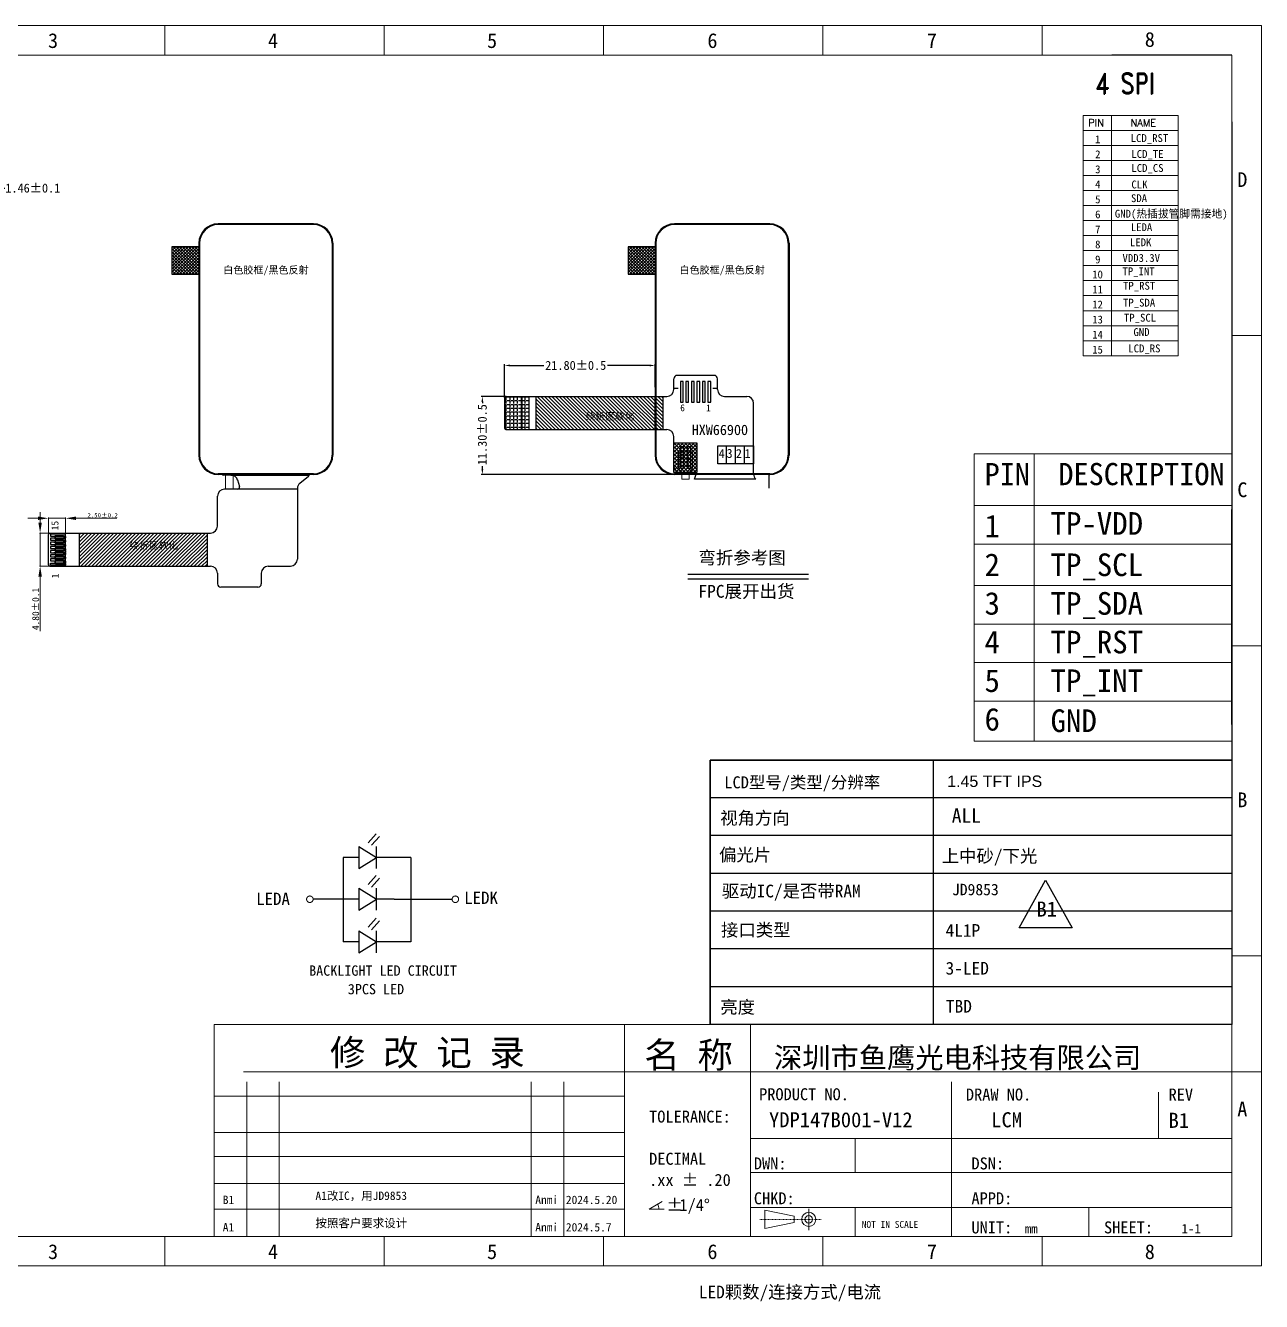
# Model space of a CAD drawing. Header units: inches. Extents: x 153 to 1143, y -4327 to -277.
# Drawn here: x 243.1 to 422.2, y -464.2 to -279.4 of the extents above; entities that cross this region are included whole.
import ezdxf
from ezdxf.enums import TextEntityAlignment as Align

# ---------------------------------------------------------------- set-up
doc = ezdxf.new("R2010")
doc.units = ezdxf.units.IN
doc.header["$MEASUREMENT"] = 0
doc.linetypes.add('CENTER', pattern=[0.6, 0.375, -0.075, 0.075, -0.075])
for name, color, linetype in [('', 7, 'Continuous'), ('dim', 4, 'Continuous'), ('dimension', 3, 'Continuous'), ('din', 6, 'Continuous'), ('需修改处', 1, 'Continuous')]:
    doc.layers.add(name, color=color, linetype=linetype)
doc.layers.add('BLU', color=2, linetype='Continuous', lineweight=5)
doc.layers.add('图框', color=7, linetype='Continuous', lineweight=25)
doc.styles.add('RD', font='ROMAND.shx', dxfattribs={"width": 0.8})
doc.styles.get("Standard").update_dxf_attribs({"font": 'txt', "bigfont": 'gbcbig.shx'})
doc.styles.add('WMF-新細明體2', font='txt')
doc.styles.add('宋', font='SimSun.ttf', dxfattribs={"height": 2})
doc.styles.add('宋体', font='SimSun.ttf')
doc.styles.add('文字', font='SimSun.ttf')
doc.styles.add('汉字', font='SimSun.ttf')
doc.dimstyles.new('ISO-25$0', dxfattribs={"dimscale": 0.5, "dimtxt": 2, "dimasz": 3, "dimexe": 0.2, "dimexo": 0.1, "dimgap": 0.2, "dimtad": 1, "dimzin": 1, "dimdsep": 46, "dimtxsty": 'Standard', "dimcen": 2.5, "dimclrd": 3, "dimclre": 3, "dimclrt": 3, "dimadec": 0, "dimazin": 0, "dimtfac": 1, "dimtmove": 0, "dimatfit": 0, "dimfxl": 0.8, "dimlwd": 13, "dimlwe": 13, "dimarcsym": 0})
doc.dimstyles.get("Standard").update_dxf_attribs({"dimtxt": 0.18, "dimasz": 0.18, "dimexe": 0.18, "dimexo": 0.0625, "dimgap": 0.09, "dimtad": 0, "dimtih": 1, "dimtoh": 1, "dimdec": 4, "dimzin": 0, "dimdsep": 46, "dimtxsty": 'Standard', "dimcen": 0.09, "dimadec": 0, "dimazin": 0, "dimtfac": 1, "dimtdec": 4, "dimtofl": 0, "dimtmove": 0, "dimatfit": 3, "dimfxl": 1, "dimtolj": 1, "dimtzin": 0, "dimarcsym": 0})

# ---------------------------------------------------------------- blocks, each defined once
blk = doc.blocks.new('*D13')
at = {"color": 3, "lineweight": -2, "transparency": 16777216}
for p, q in [((233.64, -302.91), (232.84, -302.91)), ((234.44, -308.28), (234.44, -302.73)), ((235.9, -308.13), (235.9, -302.73)), ((236.7, -302.91), (240.14, -302.91))]:
    blk.add_line(p, q, dxfattribs=at)
at = {"color": 3, "transparency": 16777216}
for points in [[(233.64, -302.77), (233.64, -303.04), (234.44, -302.91)], [(236.7, -302.77), (236.7, -303.04), (235.9, -302.91)]]:
    blk.add_solid(points, dxfattribs=at)
at = {"layer": 'Defpoints', "color": 0, "transparency": 16777216}
for p in [(235.9, -302.91), (234.44, -308.34), (235.9, -308.19)]:
    blk.add_point(p, dxfattribs=at)
at = {"color": 3, "transparency": 16777216, "insert": (244.19, -302.91), "char_height": 1.3, "attachment_point": 5, "style": '宋体'}
blk.add_mtext('\\A1;1.46%%P0.1', dxfattribs=at)
blk = doc.blocks.new('*D14')
at = {"color": 3, "lineweight": -2, "transparency": 16777216}
for p, q in [((312.54, -333.23), (312.54, -328.42)), ((313.34, -328.6), (318.23, -328.6)), ((333.54, -328.6), (327.45, -328.6)), ((334.34, -331.74), (334.34, -328.42))]:
    blk.add_line(p, q, dxfattribs=at)
at = {"color": 3, "transparency": 16777216}
for points in [[(313.34, -328.47), (313.34, -328.74), (312.54, -328.6)], [(333.54, -328.47), (333.54, -328.74), (334.34, -328.6)]]:
    blk.add_solid(points, dxfattribs=at)
at = {"layer": 'Defpoints', "color": 0, "transparency": 16777216}
for p in [(334.34, -328.6), (334.34, -331.8), (312.54, -333.29)]:
    blk.add_point(p, dxfattribs=at)
at = {"color": 3, "transparency": 16777216, "insert": (322.84, -328.6), "char_height": 1.3, "attachment_point": 5, "style": '宋体'}
blk.add_mtext('\\A1;21.80%%P0.5', dxfattribs=at)
blk = doc.blocks.new('*D15')
at = {"color": 3, "lineweight": -2, "transparency": 16777216}
for p, q in [((312.78, -333.09), (309.13, -333.09)), ((309.31, -333.89), (309.31, -334.08)), ((309.31, -343.59), (309.31, -343.18)), ((337.16, -344.39), (309.13, -344.39))]:
    blk.add_line(p, q, dxfattribs=at)
at = {"color": 3, "transparency": 16777216}
for points in [[(309.18, -333.89), (309.45, -333.89), (309.31, -333.09)], [(309.18, -343.59), (309.45, -343.59), (309.31, -344.39)]]:
    blk.add_solid(points, dxfattribs=at)
at = {"layer": 'Defpoints', "color": 0, "transparency": 16777216}
for p in [(312.84, -333.09), (309.31, -344.39), (337.22, -344.39)]:
    blk.add_point(p, dxfattribs=at)
at = {"color": 3, "transparency": 16777216, "insert": (309.31, -338.63), "char_height": 1.3, "attachment_point": 5, "rotation": 90, "style": '宋体'}
blk.add_mtext('\\A1;11.30%%P0.5', dxfattribs=at)
blk = doc.blocks.new('A$C45091238')
at = {"color": 0}
for p, q in [((6.9, 0.1), (-6.9, 0.1)), ((-9.7, -2.7), (-9.7, -33.4)), ((9.7, -2.7), (9.7, -33.4)), ((6.9, -36.2), (-6.9, -36.2))]:
    blk.add_line(p, q, dxfattribs=at)
at = {"color": 251}
blk.add_line((6.9, -36.1), (-6.9, -36.1), dxfattribs=at)
at = {"color": 0}
for centre, start, end in [((-6.9, -2.7), 90, 180), ((6.9, -2.7), 0, 90), ((-6.9, -33.4), 180, 270), ((6.9, -33.4), 270, 0)]:
    blk.add_arc(centre, 2.8, start, end, dxfattribs=at)
at = {"color": 251}
blk.add_arc((-6.9, -33.4), 2.7, 180, 270, dxfattribs=at)
at = {"layer": 'dim', "color": 251}
for p, q in [((6.9, 0), (-6.9, 0)), ((-9.6, -2.7), (-9.6, -33.4)), ((9.6, -2.7), (9.6, -33.4))]:
    blk.add_line(p, q, dxfattribs=at)
for centre, start, end in [((-6.9, -2.7), 90, 180), ((6.9, -2.7), 0, 90), ((6.9, -33.4), 270, 0)]:
    blk.add_arc(centre, 2.7, start, end, dxfattribs=at)
at = {"layer": '图框', "color": 0, "style": '宋体'}
blk.add_text('白色胶框/黑色反射', height=1.066, dxfattribs=at).set_placement((-6.16, -7.11))
blk = doc.blocks.new('*D23')
at = {"layer": 'Defpoints', "color": 0, "transparency": 16777216}
for p in [(245.25, -352.88), (246.65, -352.88), (246.65, -357.68)]:
    blk.add_point(p, dxfattribs=at)
at = {"layer": 'dim', "color": 3, "lineweight": 13, "transparency": 16777216}
for p, q in [((245.25, -351.38), (245.25, -349.88)), ((246.6, -352.88), (245.15, -352.88)), ((245.25, -352.88), (245.25, -357.68)), ((246.6, -357.68), (245.15, -357.68)), ((245.25, -359.18), (245.25, -367.08))]:
    blk.add_line(p, q, dxfattribs=at)
at = {"layer": 'dim', "color": 3, "transparency": 16777216}
for points in [[(245, -351.38), (245.5, -351.38), (245.25, -352.88)], [(245, -359.18), (245.5, -359.18), (245.25, -357.68)]]:
    blk.add_solid(points, dxfattribs=at)
at = {"layer": 'dim', "color": 3, "transparency": 16777216, "insert": (244.61, -363.88), "char_height": 1, "attachment_point": 5, "rotation": 90, "style": '宋体'}
blk.add_mtext('4.80%%P0.1', dxfattribs=at)
blk = doc.blocks.new('*D24')
at = {"layer": 'Defpoints', "color": 0, "transparency": 16777216}
for p in [(248.95, -350.74), (246.45, -353.08), (248.95, -353.03)]:
    blk.add_point(p, dxfattribs=at)
at = {"layer": 'dim', "color": 3, "lineweight": 13, "transparency": 16777216}
for p, q in [((244.95, -350.74), (243.45, -350.74)), ((246.45, -353.03), (246.45, -350.64)), ((246.45, -350.74), (248.95, -350.74)), ((248.95, -352.98), (248.95, -350.64)), ((250.45, -350.74), (256.36, -350.74))]:
    blk.add_line(p, q, dxfattribs=at)
at = {"layer": 'dim', "color": 3, "transparency": 16777216}
for points in [[(244.95, -350.49), (244.95, -350.99), (246.45, -350.74)], [(250.45, -350.49), (250.45, -350.99), (248.95, -350.74)]]:
    blk.add_solid(points, dxfattribs=at)
at = {"layer": 'dim', "color": 3, "transparency": 16777216, "insert": (254.31, -350.3), "char_height": 1, "attachment_point": 5, "style": '宋体'}
blk.add_mtext('{\\H0.625x;2.50%%P0.2}', dxfattribs=at)

msp = doc.modelspace()

# ---------------------------------------------------------------- hatches: boundary and pattern name
h = msp.add_hatch()
h.set_pattern_fill('ANSI37', color=3, scale=0.1, style=0)
h.set_pattern_definition([(45, (7.88227, -503.7723), (-0.2245064, 0.2245064), []), (135, (7.88227, -503.7723), (-0.2245064, -0.2245064), [])])
h.paths.add_polyline_path([(268.251, -315.391), (268.251, -311.391), (264.351, -311.391), (264.351, -315.391)])
h = msp.add_hatch()
h.set_pattern_fill('ANSI37', color=3, scale=0.1, style=0)
h.set_pattern_definition([(45, (73.97398, -503.7723), (-0.2245064, 0.2245064), []), (135, (73.97398, -503.7723), (-0.2245064, -0.2245064), [])])
h.paths.add_polyline_path([(334.342, -315.391), (334.342, -311.391), (330.442, -311.391), (330.442, -315.391)])
h = msp.add_hatch()
h.set_pattern_fill('ANGLE', color=4, scale=2, style=0)
h.set_pattern_definition([(180, (559.6767, -686.2826), (0, -0.55), [0.4, -0.15]), (270, (559.6767, -686.2826), (0.55, -3e-17), [0.4, -0.15])])
h.paths.add_polyline_path([(312.737, -337.89, -0.4142136), (312.537, -337.69), (312.537, -333.29, -0.4142136), (312.737, -333.09), (316.037, -333.09), (316.037, -337.89)])
h = msp.add_hatch()
h.set_pattern_fill('ANSI37', color=2, scale=3, angle=180, style=0)
h.set_pattern_definition([(225, (1071.16766, -782.25003), (0.26516504, -0.26516504), []), (315, (1071.16766, -782.25003), (0.26516504, 0.26516504), [])])
h.paths.add_polyline_path([(337.059, -344.103), (340.36, -344.103), (340.36, -339.819), (337.059, -339.819)])
at = {"layer": 'din'}
h = msp.add_hatch(dxfattribs=at)
h.set_pattern_fill('ANSI31', color=30, scale=3, style=0)
h.set_pattern_definition([(315, (66.0917, -690.76586), (-0.26516504, -0.26516504), [])])
h.paths.add_polyline_path([(317.037, -337.89), (317.037, -333.09), (335.529, -333.09), (335.529, -337.89)])
h.paths.add_polyline_path([(324.094, -336.828), (331.572, -336.828), (331.572, -335.017), (324.094, -335.017)], flags=24)
h = msp.add_hatch(dxfattribs=at)
h.set_pattern_fill('ANSI31', color=30, scale=3, style=0)
h.paths.add_polyline_path([(250.945, -352.876), (250.945, -357.676), (269.437, -357.676), (269.437, -352.876)])
h.paths.add_polyline_path([(258.002, -353.938), (265.48, -353.938), (265.48, -355.749), (258.002, -355.749)], flags=24)

# ---------------------------------------------------------------- linework, layer by layer
at = {"layer": '', "color": 0}
for p, q in [((344.703, -342.853), (344.703, -340.253)), ((346.003, -342.853), (346.003, -340.253)), ((347.303, -342.853), (347.303, -340.253))]:
    msp.add_line(p, q, dxfattribs=at)
at = {"layer": '', "color": 6}
for points in [[(338.443, -343.526), (338.043, -343.526), (338.043, -340.326), (338.443, -340.326)], [(339.443, -343.526), (339.043, -343.526), (339.043, -340.326), (339.443, -340.326)]]:
    msp.add_lwpolyline(points, close=True, dxfattribs=at)
at = {"layer": '', "color": 0}
msp.add_lwpolyline([(348.603, -342.853), (343.403, -342.853), (343.403, -340.253), (348.603, -340.253)], close=True, dxfattribs=at)
at = {"lineweight": 0}
for p, q in [((153.146, -279.351), (422.179, -279.351)), ((263.322, -283.63), (263.322, -279.351)), ((295.093, -283.63), (295.093, -279.351)), ((295.093, -282.053), (295.093, -279.351)), ((326.865, -283.63), (326.865, -279.351)), ((358.636, -283.63), (358.636, -279.351)), ((390.408, -279.351), (390.408, -283.63)), ((422.179, -279.351), (422.179, -459.068)), ((295.093, -283.487), (295.093, -282.053)), ((157.425, -283.63), (417.9, -283.63)), ((417.9, -283.63), (157.425, -283.63)), ((417.9, -283.63), (417.9, -454.789)), ((417.9, -454.789), (417.9, -283.63)), ((417.9, -324.28), (422.179, -324.28)), ((417.9, -369.21), (422.179, -369.21)), ((417.9, -369.21), (422.179, -369.21)), ((419.477, -369.21), (422.179, -369.21)), ((391.63, -381.053), (391.63, -381.054)), ((391.63, -381.053), (391.63, -381.054)), ((417.9, -448.285), (417.9, -413.25)), ((417.9, -414.139), (422.179, -414.139)), ((417.9, -424.073), (270.44, -424.073)), ((417.9, -454.789), (417.9, -424.073)), ((274.719, -430.922), (422.179, -430.922)), ((377.263, -454.789), (377.263, -432.391)), ((407.265, -440.602), (407.265, -433.902)), ((422.179, -435.071), (422.179, -448.285)), ((422.179, -438.242), (422.179, -448.285)), ((422.179, -438.242), (422.179, -448.285)), ((417.9, -440.602), (348.157, -440.602)), ((354.505, -451.844), (350.242, -450.976)), ((350.242, -450.976), (350.242, -453.651)), ((356.597, -453.859), (356.597, -450.769)), ((350.242, -453.651), (354.505, -452.784)), ((354.505, -452.784), (354.505, -451.844)), ((417.9, -454.789), (157.425, -454.789)), ((417.9, -454.789), (157.425, -454.789)), ((157.425, -454.789), (417.9, -454.789)), ((157.425, -454.789), (417.9, -454.789)), ((207.642, -454.789), (286.765, -454.789)), ((263.322, -459.068), (263.322, -454.789)), ((295.093, -459.068), (295.093, -454.789)), ((295.093, -454.789), (295.093, -459.068)), ((295.093, -454.933), (295.093, -456.366)), ((295.093, -456.366), (295.093, -459.068)), ((320.477, -454.789), (417.9, -454.789)), ((320.477, -454.789), (348.157, -454.789)), ((326.865, -459.068), (326.865, -454.789)), ((345.263, -454.789), (417.9, -454.789)), ((417.9, -454.789), (348.157, -454.789)), ((358.636, -459.068), (358.636, -454.789)), ((390.408, -459.068), (390.408, -454.789)), ((422.179, -459.068), (153.146, -459.068))]:
    msp.add_line(p, q, dxfattribs=at)
for p, q in [((417.9, -283.63), (400.499, -283.63)), ((417.9, -293.319), (417.9, -380.608)), ((417.9, -293.319), (417.9, -375.807)), ((350.878, -346.373), (350.878, -344.392)), ((417.9, -373.214), (417.9, -349.475)), ((339.078, -358.853), (356.556, -358.853)), ((339.078, -359.52), (356.556, -359.52)), ((417.9, -383.05), (417.9, -424.073)), ((417.9, -385.784), (342.321, -385.785)), ((342.321, -385.785), (342.321, -424.073)), ((374.673, -424.073), (374.673, -385.785)), ((417.9, -391.254), (342.321, -391.254)), ((417.9, -396.724), (342.321, -396.724)), ((417.9, -402.194), (342.321, -402.194)), ((387.059, -410.088), (390.907, -403.155)), ((390.907, -403.155), (394.756, -410.088)), ((417.9, -407.663), (342.321, -407.663)), ((417.9, -413.133), (342.321, -413.133)), ((417.9, -418.603), (342.321, -418.603)), ((417.9, -424.073), (342.321, -424.073)), ((417.9, -424.073), (354.917, -424.073))]:
    msp.add_line(p, q)
at = {"color": 4, "linetype": 'Continuous'}
msp.add_line((417.9, -380.608), (417.9, -354.751), dxfattribs=at)
at = {"color": 4, "lineweight": -3}
for p, q in [((292.758, -397.744), (293.941, -396.444)), ((293.24, -398.12), (294.423, -396.821)), ((293.24, -398.12), (294.423, -396.821)), ((291.442, -398.291), (291.442, -401.48)), ((291.442, -398.291), (293.977, -399.886)), ((293.977, -401.47), (293.977, -398.301)), ((291.442, -399.886), (289.135, -399.886)), ((289.135, -399.886), (289.135, -406.385)), ((291.442, -401.48), (293.977, -399.886)), ((298.961, -399.886), (293.977, -399.886)), ((298.961, -399.886), (298.961, -412.11)), ((292.758, -403.796), (293.941, -402.496)), ((293.24, -404.172), (294.423, -402.873)), ((293.24, -404.172), (294.423, -402.873)), ((291.442, -404.343), (291.442, -407.532)), ((291.442, -404.343), (293.977, -405.938)), ((293.977, -407.522), (293.977, -404.353)), ((289.135, -405.938), (284.798, -405.938)), ((291.442, -405.938), (289.135, -405.938)), ((289.135, -405.938), (289.135, -412.11)), ((291.442, -407.532), (293.977, -405.938)), ((296.52, -405.938), (293.977, -405.938)), ((296.52, -405.938), (304.93, -405.938)), ((292.758, -409.968), (293.941, -408.668)), ((293.24, -410.344), (294.423, -409.045)), ((291.442, -412.11), (289.135, -412.11)), ((291.442, -410.515), (291.442, -413.704)), ((291.442, -410.515), (293.977, -412.11)), ((291.442, -413.704), (293.977, -412.11)), ((293.977, -413.694), (293.977, -410.525)), ((298.961, -412.11), (293.977, -412.11))]:
    msp.add_line(p, q, dxfattribs=at)
at = {"linetype": 'ByBlock', "lineweight": 0}
for p, q in [((270.44, -424.073), (270.44, -454.789)), ((329.925, -424.073), (329.925, -454.789)), ((348.157, -424.073), (348.157, -454.789)), ((275.197, -432.391), (275.197, -454.789)), ((279.887, -432.391), (279.887, -454.789)), ((316.408, -432.391), (316.408, -454.789)), ((321.122, -432.391), (321.122, -454.789)), ((329.925, -434.483), (270.44, -434.483)), ((329.925, -439.716), (270.44, -439.716)), ((363.331, -440.602), (363.331, -445.521)), ((329.925, -443.212), (270.44, -443.212)), ((329.925, -447.099), (270.44, -447.099)), ((329.925, -447.099), (270.44, -447.099)), ((417.9, -445.521), (348.157, -445.521)), ((329.925, -450.821), (270.44, -450.821)), ((417.9, -450.575), (348.157, -450.575)), ((363.331, -450.575), (363.331, -454.789)), ((397.182, -450.575), (397.182, -454.789))]:
    msp.add_line(p, q, dxfattribs=at)
at = {"linetype": 'CENTER', "lineweight": 0, "ltscale": 0.1}
msp.add_line((358.411, -452.314), (349.491, -452.314), dxfattribs=at)
at = {"color": 3}
for points in [[(268.251, -311.391), (264.351, -311.391), (264.351, -315.391), (268.251, -315.391)], [(334.342, -311.391), (330.442, -311.391), (330.442, -315.391), (334.342, -315.391)]]:
    msp.add_lwpolyline(points, dxfattribs=at)
at = {"color": 0, "const_width": 0.2}
for points in [[(337.695, -331.904), (337.043, -331.904)], [(342.695, -331.904), (343.387, -331.904)], [(315.037, -333.09), (315.037, -337.89)]]:
    msp.add_lwpolyline(points, dxfattribs=at)
at = {"color": 1}
for points in [[(338.395, -330.904), (337.995, -330.904), (337.995, -333.904), (338.395, -333.904)], [(339.195, -330.904), (338.795, -330.904), (338.795, -333.904), (339.195, -333.904)], [(339.995, -330.904), (339.595, -330.904), (339.595, -333.904), (339.995, -333.904)], [(340.795, -330.904), (340.395, -330.904), (340.395, -333.904), (340.795, -333.904)], [(341.595, -330.904), (341.195, -330.904), (341.195, -333.904), (341.595, -333.904)], [(342.395, -330.904), (341.995, -330.904), (341.995, -333.904), (342.395, -333.904)]]:
    msp.add_lwpolyline(points, close=True, dxfattribs=at)
at = {"color": 4}
msp.add_lwpolyline([(316.037, -333.09), (316.037, -337.89)], dxfattribs=at)
at = {"const_width": 0.2}
msp.add_lwpolyline([(334.337, -337.89), (334.337, -333.09)], dxfattribs=at)
at = {"color": 2}
msp.add_lwpolyline([(337.059, -339.819), (340.36, -339.819), (340.36, -344.103), (337.059, -344.103)], close=True, dxfattribs=at)
msp.add_lwpolyline([(342.321, -385.785), (417.9, -385.785), (417.9, -424.073), (342.321, -424.073)], close=True)
at = {"color": 4, "lineweight": -3, "const_width": 0.149}
for points in [[(283.852, -405.935, 1), (284.798, -405.935, 1)], [(304.93, -405.938, 1), (305.877, -405.938, 1)]]:
    msp.add_lwpolyline(points, format="xyb", close=True, dxfattribs=at)
msp.add_lwpolyline([(394.756, -410.088), (387.059, -410.088)])
at = {"lineweight": 0}
msp.add_lwpolyline([(335.647, -450.815), (333.469, -450.815), (335.349, -449.73)], dxfattribs=at)
msp.add_lwpolyline([(334.889, -450.815, 0.1316525), (334.699, -450.105)], format="xyb", dxfattribs=at)
for radius, start, end in [(1.022, 0, 180), (1.022, 180, 0), (0.54, 0, 180), (0.54, 180, 0)]:
    msp.add_arc((356.597, -452.314), radius, start, end, dxfattribs=at)
at = {"layer": 'BLU', "color": 0, "lineweight": 5}
for p, q in [((338.118, -341.126), (337.743, -341.126)), ((337.743, -343.396), (337.743, -341.126)), ((338.043, -341.826), (338.043, -341.276)), ((338.443, -341.276), (338.443, -341.826)), ((339.043, -342.026), (339.043, -341.276)), ((339.743, -341.126), (339.368, -341.126)), ((339.443, -342.026), (339.443, -341.276)), ((339.743, -343.396), (339.743, -341.126)), ((337.855, -343.712), (338.081, -343.866)), ((338.043, -343.126), (338.043, -342.126)), ((338.443, -343.126), (338.043, -343.126)), ((338.443, -342.126), (338.443, -343.126)), ((339.043, -343.126), (339.043, -342.326)), ((339.443, -343.126), (339.043, -343.126)), ((339.443, -342.326), (339.443, -343.126)), ((339.631, -343.712), (339.505, -343.866)), ((272.102, -346.465), (272.102, -344.392)), ((273.201, -346.465), (273.201, -344.392)), ((338.193, -344.182), (338.193, -345.073)), ((339.293, -345.073), (338.193, -345.073)), ((339.293, -344.182), (339.293, -345.073))]:
    msp.add_line(p, q, dxfattribs=at)
at = {"layer": 'BLU', "color": 0, "lineweight": 5, "ltscale": 2}
msp.add_lwpolyline([(338.368, -341.126), (339.118, -341.126)], dxfattribs=at)
at = {"layer": 'BLU', "color": 0, "lineweight": 5}
for centre in [(338.243, -341.976), (339.243, -342.176)]:
    msp.add_circle(centre, 0.125, dxfattribs=at)
for centre, radius, start, end in [((338.243, -341.126), 0.25, 180, 216.8699), ((338.243, -341.976), 0.25, 143.1301, 216.8699), ((338.243, -341.126), 0.125, 180, 0), ((338.243, -341.126), 0.25, 323.1301, 0), ((338.243, -341.976), 0.25, 323.1301, 36.8699), ((339.243, -341.126), 0.25, 180, 216.8699), ((339.243, -341.126), 0.125, 180, 0), ((339.243, -341.126), 0.25, 323.1301, 0), ((338.243, -343.396), 0.5, 180, 219.15389), ((339.243, -342.176), 0.25, 143.1301, 216.8699), ((339.243, -342.176), 0.25, 323.1301, 36.8699), ((339.243, -343.396), 0.5, 320.84611, 0), ((337.693, -344.182), 0.5, 0, 39.15389), ((339.907, -344.365), 0.64, 128.80342, 163.36404), ((271.602, -346.465), 0.5, 353.29554, 360), ((273.815, -346.282), 0.64, 196.63596, 202.17571)]:
    msp.add_arc(centre, radius, start, end, dxfattribs=at)
at = {"layer": 'dim', "lineweight": 5}
for points in [[(396.332, -327.196), (396.332, -292.367), (410.134, -292.367), (410.134, -327.196)], [(400.435, -292.367), (400.435, -327.196)], [(396.332, -294.544), (410.134, -294.544)], [(396.332, -296.72), (410.134, -296.72)], [(396.332, -298.897), (410.134, -298.897)], [(396.332, -301.074), (410.134, -301.074)], [(396.332, -303.251), (410.134, -303.251)], [(396.332, -305.428), (410.134, -305.428)], [(396.332, -307.605), (410.134, -307.605)], [(396.332, -309.781), (410.134, -309.781)], [(396.332, -311.958), (410.134, -311.958)], [(396.332, -314.135), (410.134, -314.135)], [(396.332, -316.312), (410.134, -316.312)], [(396.332, -318.489), (410.134, -318.489)], [(396.332, -320.666), (410.134, -320.666)], [(396.332, -322.843), (410.134, -322.843)], [(396.332, -325.019), (410.134, -325.019)], [(396.332, -327.196), (410.134, -327.196)]]:
    msp.add_lwpolyline(points, dxfattribs=at)
at = {"layer": 'din', "color": 30}
for p, q in [((337.043, -332.09), (337.043, -330.54)), ((342.887, -330.04), (337.543, -330.04)), ((343.387, -332.09), (343.387, -330.54)), ((312.537, -333.29), (312.537, -337.69)), ((312.737, -333.09), (336.043, -333.09)), ((335.529, -337.89), (335.529, -333.09)), ((344.387, -333.09), (347.603, -333.09)), ((348.603, -344.35), (348.603, -334.09)), ((312.737, -337.89), (336.043, -337.89)), ((337.043, -343.123), (337.043, -338.89)), ((348.603, -344.35), (348.603, -338.543)), ((272.899, -344.473), (271.8, -344.473)), ((272.885, -344.473), (284.26, -344.473)), ((273.849, -345.157), (274.122, -346.143)), ((282.882, -345.638), (284.135, -344.624)), ((339.925, -344.123), (338.043, -344.123)), ((340.056, -345.073), (340.214, -344.503)), ((348.912, -345.073), (340.056, -345.073)), ((270.951, -351.876), (270.951, -347.523)), ((273.833, -346.523), (271.951, -346.523)), ((282.511, -346.523), (273.57, -346.523)), ((282.511, -346.416), (282.511, -356.676)), ((246.445, -357.476), (246.445, -353.076)), ((246.645, -352.876), (269.951, -352.876)), ((269.437, -352.876), (269.437, -357.676)), ((269.437, -352.876), (269.437, -357.676)), ((246.645, -357.676), (269.951, -357.676)), ((278.295, -357.676), (281.511, -357.676)), ((270.951, -358.676), (270.951, -360.226)), ((277.295, -358.676), (277.295, -360.226)), ((276.795, -360.726), (271.451, -360.726)), ((276.595, -360.726), (272.145, -360.726))]:
    msp.add_line(p, q, dxfattribs=at)
for points in [[(317.037, -333.09), (317.037, -337.89)], [(248.945, -357.676), (248.945, -352.876)], [(250.945, -357.676), (250.945, -352.876)]]:
    msp.add_lwpolyline(points, dxfattribs=at)
for points in [[(246.745, -353.026), (246.745, -353.326), (247.244, -353.326, 0.0984914), (247.359, -353.303), (247.49, -353.249, -0.0984914), (247.605, -353.226), (248.513, -353.226, -0.0806116), (248.576, -353.236), (248.664, -353.265, 0.0806116), (248.728, -353.276), (248.945, -353.276), (248.945, -353.026)], [(248.68, -353.681), (248.576, -353.715, -0.0806116), (248.513, -353.726), (247.605, -353.726, -0.0984914), (247.49, -353.703), (247.359, -353.649, 0.0984914), (247.244, -353.626), (246.745, -353.626), (246.745, -353.926), (247.244, -353.926, 0.0984914), (247.359, -353.903), (247.49, -353.849, -0.0984914), (247.605, -353.826), (248.513, -353.826, -0.0806116), (248.576, -353.836), (248.68, -353.871, 0.0806116), (248.711, -353.876), (248.945, -353.876), (248.945, -353.676), (248.711, -353.676, 0.0806116)], [(248.68, -354.281), (248.576, -354.315, -0.0806116), (248.513, -354.326), (247.605, -354.326, -0.0984914), (247.49, -354.303), (247.359, -354.249, 0.0984914), (247.244, -354.226), (246.745, -354.226), (246.745, -354.526), (247.244, -354.526, 0.0984914), (247.359, -354.503), (247.49, -354.449, -0.0984914), (247.605, -354.426), (248.513, -354.426, -0.0806116), (248.576, -354.436), (248.68, -354.471, 0.0806116), (248.711, -354.476), (248.945, -354.476), (248.945, -354.276), (248.711, -354.276, 0.0806116)], [(248.68, -354.881), (248.576, -354.915, -0.0806116), (248.513, -354.926), (247.605, -354.926, -0.0984914), (247.49, -354.903), (247.359, -354.849, 0.0984914), (247.244, -354.826), (246.745, -354.826), (246.745, -355.126), (247.244, -355.126, 0.0984914), (247.359, -355.103), (247.49, -355.049, -0.0984914), (247.605, -355.026), (248.513, -355.026, -0.0806116), (248.576, -355.036), (248.68, -355.071, 0.0806116), (248.711, -355.076), (248.945, -355.076), (248.945, -354.876), (248.711, -354.876, 0.0806116)], [(247.516, -353.596), (247.445, -353.526), (247.445, -353.426), (247.516, -353.355, -0.1989124), (247.587, -353.326), (248.497, -353.326, -0.0806116), (248.591, -353.341), (248.649, -353.36, 0.0806116), (248.744, -353.376), (248.945, -353.376), (248.945, -353.576), (248.744, -353.576, 0.0806116), (248.649, -353.591), (248.591, -353.61, -0.0806116), (248.497, -353.626), (247.587, -353.626, -0.1989124)], [(247.516, -354.196), (247.445, -354.126), (247.445, -354.026), (247.516, -353.955, -0.1989124), (247.587, -353.926), (248.497, -353.926, -0.0806116), (248.591, -353.941), (248.649, -353.96, 0.0806116), (248.744, -353.976), (248.945, -353.976), (248.945, -354.176), (248.744, -354.176, 0.0806116), (248.649, -354.191), (248.591, -354.21, -0.0806116), (248.497, -354.226), (247.587, -354.226, -0.1989124)], [(247.516, -354.796), (247.445, -354.726), (247.445, -354.626), (247.516, -354.555, -0.1989124), (247.587, -354.526), (248.497, -354.526, -0.0806116), (248.591, -354.541), (248.649, -354.56, 0.0806116), (248.744, -354.576), (248.945, -354.576), (248.945, -354.776), (248.744, -354.776, 0.0806116), (248.649, -354.791), (248.591, -354.81, -0.0806116), (248.497, -354.826), (247.587, -354.826, -0.1989124)], [(248.68, -356.081), (248.576, -356.115, -0.0806116), (248.513, -356.126), (247.605, -356.126, -0.0984914), (247.49, -356.103), (247.359, -356.049, 0.0984914), (247.244, -356.026), (246.745, -356.026), (246.745, -356.326), (247.244, -356.326, 0.0984914), (247.359, -356.303), (247.49, -356.249, -0.0984914), (247.605, -356.226), (248.513, -356.226, -0.0806116), (248.576, -356.236), (248.68, -356.271, 0.0806116), (248.711, -356.276), (248.945, -356.276), (248.945, -356.076), (248.711, -356.076, 0.0806116)], [(248.68, -356.681), (248.576, -356.715, -0.0806116), (248.513, -356.726), (247.605, -356.726, -0.0984914), (247.49, -356.703), (247.359, -356.649, 0.0984914), (247.244, -356.626), (246.745, -356.626), (246.745, -356.926), (247.244, -356.926, 0.0984914), (247.359, -356.903), (247.49, -356.849, -0.0984914), (247.605, -356.826), (248.513, -356.826, -0.0806116), (248.576, -356.836), (248.68, -356.871, 0.0806116), (248.711, -356.876), (248.945, -356.876), (248.945, -356.676), (248.711, -356.676, 0.0806116)], [(247.516, -355.396), (247.445, -355.326), (247.445, -355.226), (247.516, -355.155, -0.1989124), (247.587, -355.126), (248.497, -355.126, -0.0806116), (248.591, -355.141), (248.649, -355.16, 0.0806116), (248.744, -355.176), (248.945, -355.176), (248.945, -355.376), (248.744, -355.376, 0.0806116), (248.649, -355.391), (248.591, -355.41, -0.0806116), (248.497, -355.426), (247.587, -355.426, -0.1989124)], [(246.745, -357.526), (246.745, -357.226), (247.244, -357.226, -0.0984914), (247.359, -357.249), (247.49, -357.303, 0.0984914), (247.605, -357.326), (248.513, -357.326, 0.0806116), (248.576, -357.315), (248.664, -357.286, -0.0806116), (248.728, -357.276), (248.945, -357.276), (248.945, -357.526)], [(247.516, -357.196), (247.445, -357.126), (247.445, -357.026), (247.516, -356.955, -0.1989124), (247.587, -356.926), (248.497, -356.926, -0.0806116), (248.591, -356.941), (248.649, -356.96, 0.0806116), (248.744, -356.976), (248.945, -356.976), (248.945, -357.176), (248.744, -357.176, 0.0806116), (248.649, -357.191), (248.591, -357.21, -0.0806116), (248.497, -357.226), (247.587, -357.226, -0.1989124)]]:
    msp.add_lwpolyline(points, format="xyb", close=True, dxfattribs=at)
for points in [[(248.945, -355.476), (248.711, -355.476, 0.0806116), (248.68, -355.481), (248.576, -355.515, -0.0806116), (248.513, -355.526), (247.605, -355.526, -0.0984914), (247.49, -355.503), (247.359, -355.449, 0.0984914), (247.244, -355.426), (246.745, -355.426), (246.745, -355.726), (247.244, -355.726, 0.0984914), (247.359, -355.703), (247.49, -355.649, -0.0984914), (247.605, -355.626), (248.513, -355.626, -0.0806116), (248.576, -355.636), (248.68, -355.671, 0.0806116), (248.711, -355.676), (248.945, -355.676), (248.945, -355.476), (248.945, -355.676)], [(248.945, -355.976), (248.744, -355.976, 0.0806116), (248.649, -355.991), (248.591, -356.01, -0.0806116), (248.497, -356.026), (247.587, -356.026, -0.1989124), (247.516, -355.996), (247.445, -355.926), (247.445, -355.826), (247.516, -355.755, -0.1989124), (247.587, -355.726), (248.497, -355.726, -0.0806116), (248.591, -355.741), (248.649, -355.76, 0.0806116), (248.744, -355.776), (248.945, -355.776), (248.945, -355.976), (248.945, -355.776)], [(248.945, -356.576), (248.744, -356.576, 0.0806116), (248.649, -356.591), (248.591, -356.61, -0.0806116), (248.497, -356.626), (247.587, -356.626, -0.1989124), (247.516, -356.596), (247.445, -356.526), (247.445, -356.426), (247.516, -356.355, -0.1989124), (247.587, -356.326), (248.497, -356.326, -0.0806116), (248.591, -356.341), (248.649, -356.36, 0.0806116), (248.744, -356.376), (248.945, -356.376), (248.945, -356.576), (248.945, -356.376)]]:
    msp.add_lwpolyline(points, format="xyb", dxfattribs=at)
for centre, radius, start, end in [((337.543, -330.54), 0.5, 90, 180), ((342.887, -330.54), 0.5, 0, 90), ((336.043, -332.09), 1, 270, 0), ((344.387, -332.09), 1, 180, 270), ((312.737, -333.29), 0.2, 90, 180), ((347.603, -334.09), 1, 0, 90), ((312.737, -337.69), 0.2, 180, 270), ((336.043, -338.89), 1, 0, 90), ((338.043, -343.123), 1, 180, 270), ((271.8, -344.173), 0.3, 221.81031, 270), ((272.899, -345.473), 1, 15.47059, 90), ((283.511, -346.416), 1, 129.00551, 180), ((283.82, -344.235), 0.5, 309.00551, 341.64422), ((339.925, -344.423), 0.3, 344.52941, 90), ((349.603, -344.35), 1, 180, 226.31494), ((271.951, -347.523), 1, 90, 180), ((273.833, -346.223), 0.3, 270, 15.47059), ((246.645, -353.076), 0.2, 90, 180), ((269.951, -351.876), 1, 270, 0), ((281.511, -356.676), 1, 270, 0), ((246.645, -357.476), 0.2, 180, 270), ((269.951, -358.676), 1, 0, 90), ((278.295, -358.676), 1, 90, 180), ((271.451, -360.226), 0.5, 180, 270), ((276.795, -360.226), 0.5, 270, 360)]:
    msp.add_arc(centre, radius, start, end, dxfattribs=at)
at = {"layer": '图框', "lineweight": 5}
for p, q in [((417.9, -293.319), (417.9, -380.179)), ((417.9, -342.524), (417.9, -380.144))]:
    msp.add_line(p, q, dxfattribs=at)
at = {"layer": '图框', "color": 3, "lineweight": 0}
for p, q in [((380.54, -341.412), (417.9, -341.412)), ((389.239, -341.412), (389.239, -383.05)), ((417.9, -348.879), (380.54, -348.879))]:
    msp.add_line(p, q, dxfattribs=at)
at = {"layer": '图框', "color": 3}
msp.add_line((417.9, -341.412), (417.9, -383.05), dxfattribs=at)
at = {"layer": '图框', "color": 3, "lineweight": 0}
for points in [[(380.54, -383.05), (380.54, -383.05), (380.54, -341.412)], [(380.54, -354.478), (417.9, -354.478)], [(380.54, -360.462), (417.9, -360.462)], [(380.54, -366.061), (417.9, -366.061)], [(380.54, -371.659), (417.9, -371.659)], [(380.54, -377.258), (417.9, -377.258)], [(380.54, -383.05), (417.9, -383.05)]]:
    msp.add_lwpolyline(points, dxfattribs=at)
at = {"layer": '图框', "lineweight": 5}
for points in [[(417.9, -342.524), (417.9, -380.144)], [(417.9, -342.559), (417.9, -380.179)]]:
    msp.add_lwpolyline(points, dxfattribs=at)

# ---------------------------------------------------------------- block references
for p in [(277.945, -308.192), (344.037, -308.192)]:
    msp.add_blockref('A$C45091238', p)

# ---------------------------------------------------------------- texts
at = {"layer": '', "color": 7, "insert": (339.639, -338.707), "char_height": 1.5, "width": 16.40998, "attachment_point": 7}
msp.add_mtext('{\\fSimSun|b0|i0|c134|p2;HXW66900}', dxfattribs=at)
at = {"layer": '', "color": 0, "char_height": 1.3, "width": 1.3, "attachment_point": 9}
for s, insert in [('{\\fSimSun|b0|i0|c134|p2;4}', (344.432, -342.012)), ('{\\fSimSun|b0|i0|c134|p2;3}', (345.566, -342.012)), ('{\\fSimSun|b0|i0|c134|p2;2}', (346.919, -342.012)), ('{\\fSimSun|b0|i0|c134|p2;1}', (348.187, -342.012))]:
    msp.add_mtext(s, dxfattribs=dict(at, insert=insert))
at = {"lineweight": 0, "style": '宋体'}
for s, height, p in [('3', 2.139, (246.395, -282.603)), ('4', 2.139, (278.255, -282.603)), ('5', 2.139, (309.996, -282.603)), ('6', 2.139, (341.915, -282.603)), ('7', 2.139, (373.715, -282.603)), ('8', 2.139, (405.277, -282.436)), ('D', 2.139, (418.68, -302.748)), ('C', 2.139, (418.68, -347.677)), ('B', 2.139, (418.68, -392.607)), ('PRODUCT NO.', 1.73911, (349.403, -435.058)), ('DRAW NO.', 1.7391, (379.36, -435.095)), ('REV', 1.7391, (408.721, -435.095)), ('A', 2.139, (418.675, -437.386)), ('TOLERANCE:', 1.7391, (333.469, -438.296)), ('DECIMAL', 1.7391, (333.469, -444.407)), ('DWN:', 1.7391, (348.644, -445.078)), ('DSN:', 1.7391, (380.165, -445.078)), ('.xx %%p .20', 1.73911, (333.469, -447.467)), ('%%p ', 1.7391, (335.996, -451.078)), ('CHKD:', 1.7391, (348.644, -450.132)), ('APPD:', 1.7391, (380.165, -450.132)), ('1/4%%D', 1.7391, (337.858, -451.112)), ('UNIT:', 1.7391, (380.165, -454.349)), ('SHEET:', 1.7391, (399.367, -454.349)), ('mm', 1.3692, (387.903, -454.349)), ('1-1', 1.3692, (410.596, -454.349)), ('3', 2.139, (246.395, -458.063)), ('4', 2.139, (278.255, -458.063)), ('5', 2.139, (309.996, -458.063)), ('6', 2.139, (341.915, -458.063)), ('7', 2.139, (373.715, -458.063)), ('8', 2.139, (405.277, -458.063))]:
    msp.add_text(s, height=height, dxfattribs=at).set_placement(p)
at = {"color": 0, "linetype": 'Continuous', "style": '宋体'}
for s, height, rotation, p in [('LCD型号/类型/分辨率', 1.74345, 359.99988, (355.655, -389.869)), ('视角方向', 1.8449, 359.99988, (348.799, -395.09)), ('偏光片', 1.8449, 0.00012, (347.377, -400.416)), ('驱动IC/是否带RAM', 1.84492, 0.00012, (354.068, -405.669)), ('接口类型', 1.8449, 359.99988, (348.928, -411.309)), ('亮度', 1.8449, 0.00024, (346.295, -422.482)), ('LED颗数/连接方式/电流', 1.84492, 0.00012, (353.873, -463.762))]:
    msp.add_text(s, height=height, rotation=rotation, dxfattribs=at).set_placement(p, align=Align.CENTER)
at = {"color": 4, "lineweight": -3, "style": '汉字'}
for s, p in [('LEDK', (306.686, -406.619, 0.002)), ('LEDA', (276.554, -406.771, 0.002))]:
    msp.add_text(s, height=1.7939, dxfattribs=at).set_placement(p)
at = {"linetype": 'ByBlock', "lineweight": 0, "style": '宋体'}
for s, p in [('修 改 记 录', (287.238, -430.027)), ('名 称', (332.776, -430.387))]:
    msp.add_text(s, height=3.7674, dxfattribs=at).set_placement(p)
at = {"color": 7, "linetype": 'ByBlock', "lineweight": 0, "style": '宋体'}
msp.add_text('深圳市鱼鹰光电科技有限公司', height=3, dxfattribs=at).set_placement((351.57, -430.387))
at = {"color": 1, "char_height": 1, "width": 6.87795, "attachment_point": 9}
for s, insert in [('{\\fSimSun|b0|i0|c134|p2;6}', (338.656, -335.248)), ('{\\fSimSun|b0|i0|c134|p2;1}', (342.401, -335.248))]:
    msp.add_mtext(s, dxfattribs=dict(at, insert=insert))
for s, insert, char_height, width, attachment_point in [('{\\fSimSun|b0|i0|c134|p2;绕折区软化}', (331.322, -336.578), 1, 12.40901, 9), ('{\\fSimSun|b0|i0|c134|p2;绕折区软化}', (265.23, -354.188), 1, 12.40901, 3), ('{\\fSimSun|b0|i0|c134|p2;弯折参考图}', (340.606, -355.529), 1.8576, 211.91892, 1), ('{\\fSimSun|b0|i0|c134|p2;FPC展开出货}', (340.606, -360.395), 1.8576, 211.91892, 1)]:
    msp.add_mtext(s, dxfattribs=dict(insert=insert, char_height=char_height, width=width, attachment_point=attachment_point))
at = {"char_height": 1, "width": 16.39202, "attachment_point": 7, "rotation": 90, "style": '宋体'}
for s, insert in [('{\\C1;15}', (247.922, -352.481)), ('{\\C1;1}', (247.922, -359.445))]:
    msp.add_mtext(s, dxfattribs=dict(at, insert=insert))
at = {"linetype": 'ByBlock', "lineweight": 0, "insert": (364.273, -452.544), "char_height": 1.00214, "width": 11.42153, "attachment_point": 1, "style": '宋体'}
msp.add_mtext('NOT IN SCALE', dxfattribs=at)
at = {"color": 1, "style": '宋体'}
for tag, p in [('上中砂/下光', (375.859, -400.599)), ('TBD', (376.463, -422.365))]:
    msp.add_attdef(tag, p, '', height=1.846, dxfattribs=at)
for tag, p in [('4L1P', (376.413, -411.38)), ('3-LED', (376.413, -416.85))]:
    msp.add_attdef(tag, p, '', height=1.846, rotation=0, dxfattribs=at)
at = {"layer": 'BLU', "color": 0, "lineweight": 5, "style": '宋体'}
for s, p in [('K', (338.391, -343.378)), ('A', (339.421, -343.381))]:
    msp.add_text(s, height=0.407, rotation=180, dxfattribs=at).set_placement(p)
at = {"layer": 'dim', "lineweight": 5}
for s, p in [('PIN', (397.063, -293.965)), ('NAME', (403.195, -293.965))]:
    msp.add_text(s, height=1.0484, dxfattribs=at).set_placement(p)
for s, height, style, p in [('1', 1.142, 'WMF-新細明體2', (398.08, -296.399)), ('LCD_RST', 1.142, '文字', (403.237, -296.227)), ('2', 1.142, 'WMF-新細明體2', (398.08, -298.576)), ('LCD_TE', 1.142, '文字', (403.335, -298.533)), ('LCD_CS', 1.142, '文字', (403.335, -300.568)), ('3', 1.142, 'WMF-新細明體2', (398.08, -300.753)), ('4', 1.142, 'WMF-新細明體2', (398.08, -302.93)), ('CLK', 1.142, '文字', (403.335, -302.953)), ('5', 1.142, 'WMF-新細明體2', (398.08, -305.107)), ('SDA', 1.142, '文字', (403.276, -304.943)), ('6', 1.142, 'WMF-新細明體2', (398.08, -307.283)), ('GND(热插拔管脚需接地)', 1.14195, '文字', (400.941, -307.188)), ('7', 1.142, 'WMF-新細明體2', (398.08, -309.46)), ('LEDA', 1.142, '文字', (403.248, -309.14)), ('8', 1.142, 'WMF-新細明體2', (398.08, -311.637)), ('LEDK', 1.142, '文字', (403.123, -311.333)), ('9', 1.142, 'WMF-新細明體2', (398.08, -313.814)), ('VDD3.3V', 1.142, '文字', (402.044, -313.593)), ('10', 1.142, 'WMF-新細明體2', (397.652, -315.991)), ('TP_INT', 1.142, '文字', (402.04, -315.531)), ('11', 1.142, 'WMF-新細明體2', (397.652, -318.168)), ('TP_RST', 1.142, '文字', (402.122, -317.63)), ('12', 1.142, 'WMF-新細明體2', (397.652, -320.345)), ('TP_SDA', 1.142, '文字', (402.122, -320.075)), ('13', 1.142, 'WMF-新細明體2', (397.652, -322.521)), ('TP_SCL', 1.142, '文字', (402.252, -322.252)), ('GND', 1.142, '文字', (403.634, -324.338)), ('14', 1.142, 'WMF-新細明體2', (397.652, -324.698)), ('15', 1.142, 'WMF-新細明體2', (397.652, -326.875)), ('LCD_RS', 1.142, '文字', (402.884, -326.702))]:
    msp.add_text(s, height=height, dxfattribs=dict(at, style=style)).set_placement(p)
at = {"layer": 'dim', "lineweight": 5, "insert": (398.081, -286.259), "char_height": 2.975, "attachment_point": 1, "style": 'RD'}
msp.add_mtext_dynamic_manual_height_columns('4 SPI', width=17.88878, gutter_width=7.5, heights=[0], dxfattribs=at)
at = {"layer": 'dim', "color": 1, "attachment_point": 1, "style": '宋'}
for s, insert, char_height, width in [('{\\fArial|b0|i0|c162|p32;1.\\fArial|b0|i0|c0|p32;45\\fArial|b0|i0|c162|p32; TFT \\fArial|b0|i0|c0|p32;IPS}', (376.651, -388.011), 1.65749, 44.55347), ('ALL', (377.314, -392.776), 2.0719, 40.58602)]:
    msp.add_mtext(s, dxfattribs=dict(at, insert=insert, char_height=char_height, width=width))
at = {"layer": 'dim', "color": 6, "insert": (377.349, -403.697), "char_height": 1.6575, "width": 44.55347, "attachment_point": 1, "style": '宋'}
msp.add_mtext('JD9853', dxfattribs=at)
at = {"layer": 'dimension', "color": 3, "lineweight": 0, "style": '宋体'}
for s, height, p in [('BACKLIGHT LED CIRCUIT', 1.49874, (284.221, -417.018)), ('3PCS LED', 1.4987, (289.825, -419.71))]:
    msp.add_text(s, height=height, dxfattribs=at).set_placement(p)
at = {"layer": '图框', "color": 3, "lineweight": 0, "style": '宋体'}
for s, height, p in [('PIN', 3.2181, (382.071, -345.946)), ('DESCRIPTION', 3.21806, (392.759, -345.946)), ('1', 3.282, (382.06, -353.513)), ('TP-VDD', 3.2819, (391.628, -353.136)), ('2', 3.282, (382.06, -359.111)), ('TP_SCL', 3.2819, (391.628, -359.121)), ('3', 3.282, (382.06, -364.71)), ('TP_SDA', 3.2819, (391.628, -364.719)), ('4', 3.282, (382.06, -370.308)), ('TP_RST', 3.2819, (391.628, -370.318)), ('5', 3.282, (382.06, -375.907)), ('TP_INT', 3.2819, (391.628, -375.916)), ('6', 3.282, (382.06, -381.505)), ('GND', 3.2819, (391.628, -381.708))]:
    msp.add_text(s, height=height, dxfattribs=at).set_placement(p)
at = {"layer": '需修改处', "color": 6, "linetype": 'ByBlock', "lineweight": 0, "style": '宋体'}
for s, height, p in [('B1', 2.1845, (389.597, -408.452)), ('LCM', 2.1845, (383.029, -438.975)), ('B1', 2.1845, (408.721, -439.055)), ('B1', 1.2171, (271.707, -450.095)), ('A1改IC，用JD9853', 1.21711, (285.135, -449.499)), ('Anmi', 1.2171, (316.983, -450.095)), ('2024.5.20', 1.2171, (321.409, -450.095))]:
    msp.add_text(s, height=height, dxfattribs=at).set_placement(p)
at = {"layer": '需修改处', "color": 6, "linetype": 'ByBlock', "lineweight": 0, "true_color": 0xff00ff, "style": '宋体'}
msp.add_text('YDP147B001-V12', height=2.18453, dxfattribs=at).set_placement((350.839, -438.975))
at = {"layer": '需修改处', "linetype": 'ByBlock', "lineweight": 0, "style": '宋体'}
for s, p in [('A1', (271.707, -454.063)), ('按照客户要求设计', (285.135, -453.467)), ('Anmi', (316.983, -454.063)), ('2024.5.7', (321.409, -454.063))]:
    msp.add_text(s, height=1.2171, dxfattribs=at).set_placement(p)

# ---------------------------------------------------------------- dimensions: what is measured, and where the dimension line sits
for base, p1, p2, text, picture, middle in [((235.903, -302.906), (234.443, -308.341), (235.903, -308.192), '<>%%P0.1', '*D13', (244.193, -302.906)), ((334.337, -328.602), (312.537, -333.29), (334.337, -331.801), '<>%%P0.5', '*D14', (322.841, -328.602))]:
    dim = msp.add_linear_dim(base=base, p1=p1, p2=p2, text=text, dimstyle='Standard', override={"dimtxt": 1.3, "dimasz": 0.8, "dimtih": 0, "dimtoh": 0, "dimdec": 2, "dimrnd": 0.005, "dimtxsty": '宋体', "dimclrd": 3, "dimclre": 3, "dimclrt": 3, "dimtdec": 2, "dimfxl": 0.2, "dimarcsym": 1})
    dim.commit()
    dim.dimension.update_dxf_attribs({"geometry": picture, "text_midpoint": middle, "dimtype": 160})
dim = msp.add_linear_dim(base=(309.313, -344.392), p1=(312.844, -333.09), p2=(337.218, -344.392), angle=90, text='<>%%P0.5', dimstyle='Standard', override={"dimtxt": 1.3, "dimasz": 0.8, "dimtih": 0, "dimtoh": 0, "dimdec": 2, "dimrnd": 0.005, "dimtxsty": '宋体', "dimclrd": 3, "dimclre": 3, "dimclrt": 3, "dimtdec": 2, "dimfxl": 0.2, "dimarcsym": 1})
dim.commit()
dim.dimension.update_dxf_attribs({"geometry": '*D15', "text_midpoint": (309.313, -338.628), "dimtype": 160})
at = {"layer": 'dim', "color": 3}
for base, p1, p2, angle, text, picture, middle in [((248.945, -350.738), (246.445, -353.076), (248.945, -353.026), 180, '{\\H0.625x;<>%%P0.2}', '*D24', (254.31, -350.738)), ((245.245, -352.876), (246.645, -357.676), (246.645, -352.876), 270, '<>%%P0.1', '*D23', (245.245, -363.878))]:
    dim = msp.add_linear_dim(base=base, p1=p1, p2=p2, angle=angle, text=text, dimstyle='ISO-25$0', override={"dimtxsty": '宋体'}, dxfattribs=at)
    dim.commit()
    dim.dimension.update_dxf_attribs({"geometry": picture, "text_midpoint": middle, "dimtype": 160})

doc.saveas('drawing.dxf')
